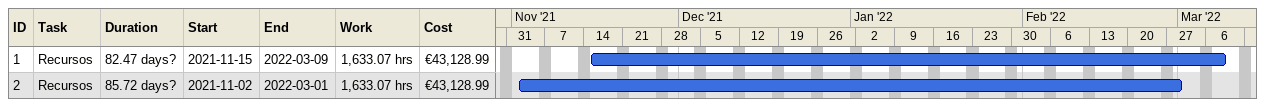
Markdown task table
| ID | Task | Duration | Start | Finish | Work (h) | Cost (€) |
|---|---|---|---|---|---|---|
| 1 | Recursos | 82.47d? | 2021-11-15 | 2022-03-09 | 1633.07 | 43128.99 |
| 2 | Recursos | 85.72d? | 2021-11-02 | 2022-03-01 | 1633.07 | 43128.99 |
